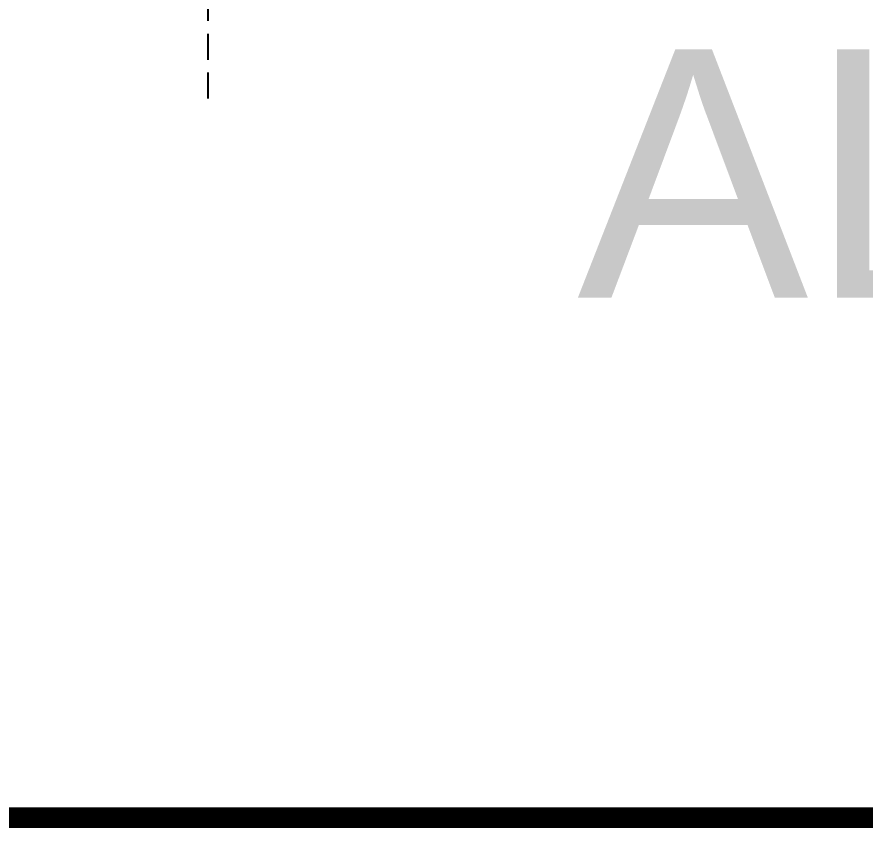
# Model space of a CAD drawing. Header units: inches. Extents: x 21 to 32698, y 13 to 3712.
# Drawn here: x 15753.22 to 15794.19, y 921.58 to 960.78 of the extents above; entities that cross this region are included whole.
import ezdxf
from ezdxf.enums import TextEntityAlignment as Align

# ---------------------------------------------------------------- set-up
doc = ezdxf.new("R2010")
doc.units = ezdxf.units.IN
doc.header["$MEASUREMENT"] = 0
for name, pattern in [('1+1 dbx a2$0$374_BLD_A1_BLOK_2$0$HIDDEN', [0.375, 0.25, -0.125]), ('ACAD_ISO03W100', [30, 12, -18]), ('DOT', [6.35, 0, -6.35])]:
    doc.linetypes.add(name, pattern=pattern)
for name, color, linetype, lineweight in [('Z_MİM_-KM-GLAZ', 8, 'Continuous', 25), ('Z_MİM_-KM-GLAZ-IDEN', 8, 'Continuous', 25), ('Z_MİM_-KM-ROOF-RAY', 8, 'DOT', 25)]:
    doc.layers.add(name, color=color, linetype=linetype, lineweight=lineweight)
doc.styles.add('STYLE1', font='arial.ttf', dxfattribs={"height": 1})

# ---------------------------------------------------------------- blocks, each defined once
blk = doc.blocks.new('-KM-AL1 150_900')
at = {"linetype": '1+1 dbx a2$0$374_BLD_A1_BLOK_2$0$HIDDEN', "ltscale": 5}
blk.add_line((15.193, -40.695, -0.002), (15.193, -14.725, -0.002), dxfattribs=at)
at = {"layer": 'Z_MİM_-KM-GLAZ-IDEN', "color": 7, "linetype": 'Continuous', "ltscale": 2, "style": 'STYLE1'}
blk.add_text('AL1 140/1250', height=12, dxfattribs=at).set_placement((85.214, -50.325), align=Align.CENTER)

msp = doc.modelspace()

# ---------------------------------------------------------------- linework, layer by layer
at = {"layer": 'Z_MİM_-KM-ROOF-RAY', "linetype": 'ACAD_ISO03W100', "const_width": 1}
msp.add_lwpolyline([(18891.714, 922.083), (15271.714, 922.083), (15271.714, 1577.083), (14981.714, 1577.083), (14981.715, 2642.084), (18891.714, 2642.084)], close=True, dxfattribs=at)

# ---------------------------------------------------------------- next in the draw order: block references
at = {"layer": 'Z_MİM_-KM-GLAZ'}
msp.add_blockref('-KM-AL1 150_900', (15747.265, 997.533), dxfattribs=at)

doc.saveas('drawing.dxf')
